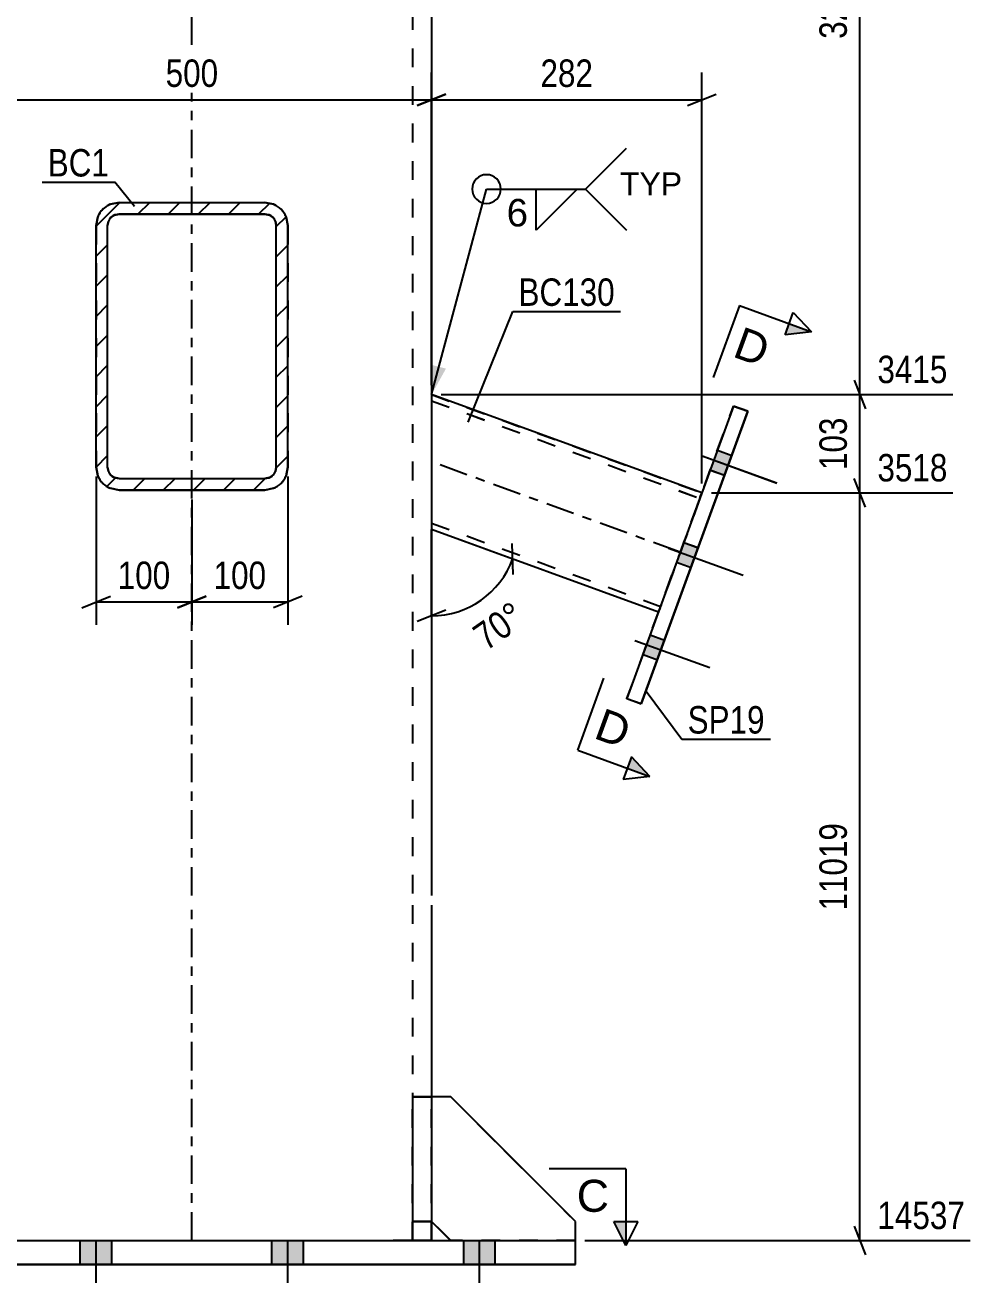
# Model space of a CAD drawing. Header units: millimetres. Extents: x -132 to 462, y -157 to 263.
# Drawn here: x 178.2 to 276.8, y -4.4 to 126.8 of the extents above; entities that cross this region are included whole.
import ezdxf

# ---------------------------------------------------------------- set-up
doc = ezdxf.new("R2010")
doc.units = ezdxf.units.MM
doc.linetypes.add('DXK_LINE_DOT2', pattern=[3.9198, 1.9599, -1.9599])
doc.linetypes.add('DXK_LINE_DOT3', pattern=[5.9187, 2.979, -0.9799, 0.9799, -0.9799])
doc.styles.add('Arial', font='ARIAL.TTF', dxfattribs={"height": 0.2})
doc.styles.add('Arial Narrow', font='ARIALN.TTF', dxfattribs={"height": 0.2})

# ---------------------------------------------------------------- blocks, each defined once
blk = doc.blocks.new('Part-339278202-2107 - 2097')
at = {"color": 7, "linetype": 'DXK_LINE_DOT2'}
for p, q in [((222.56, 14.99), (220.56, 14.99)), ((220.56, 14.99), (220.56, 1.99)), ((222.56, 14.99), (220.56, 14.99)), ((235.56, 1.99), (222.56, 14.99)), ((222.56, 14.99), (222.56, 14.99)), ((222.56, 14.99), (235.56, 1.99)), ((222.56, -0.01), (220.56, 1.99)), ((235.56, -0.01), (235.56, 1.99)), ((222.56, -0.01), (222.55, 0)), ((222.56, -0.01), (235.56, -0.01)), ((222.56, -0.01), (222.56, -0.01)), ((222.56, -0.01), (235.56, -0.01)), ((235.56, -0.01), (235.56, 0))]:
    blk.add_line(p, q, dxfattribs=at)
at = {"color": 2, "linetype": 'Continuous'}
blk.add_line((222.55, 0), (220.56, 1.99), dxfattribs=at)
blk = doc.blocks.new('Part-339278202-2103 - 2097')
at = {"color": 2, "linetype": 'Continuous'}
for p, q in [((155.56, -2.51), (155.56, 0)), ((155.56, 0), (235.56, 0)), ((235.56, -2.51), (235.56, 0)), ((155.56, -2.5), (155.56, -2.51)), ((235.56, -2.5), (155.56, -2.5)), ((155.56, -2.51), (235.56, -2.51)), ((235.56, -2.5), (235.56, -2.51))]:
    blk.add_line(p, q, dxfattribs=at)
at = {"color": 7, "linetype": 'DXK_LINE_DOT2'}
blk.add_line((155.56, -0.01), (235.56, -0.01), dxfattribs=at)
blk = doc.blocks.new('Part-339278202-2106 - 2097')
at = {"color": 7, "linetype": 'DXK_LINE_DOT2'}
for p, q in [((218.56, -0.01), (218.56, 14.99)), ((220.56, 14.99), (218.56, 14.99)), ((218.56, 14.99), (220.56, 14.99)), ((220.56, -0.01), (220.56, 14.99)), ((218.56, 1.99), (220.56, 1.99)), ((220.56, 1.99), (218.56, 1.99)), ((218.56, -0.01), (218.56, -0.01)), ((218.56, -0.01), (220.56, -0.01)), ((218.56, -0.01), (220.56, -0.01)), ((220.56, -0.01), (220.56, 0)), ((220.56, -0.01), (220.56, -0.01))]:
    blk.add_line(p, q, dxfattribs=at)
blk = doc.blocks.new('Part-339278202-2172 - 2097')
at = {"color": 7, "linetype": 'DXK_LINE_DOT3'}
for p, q in [((195.56, 36), (195.56, 128.32)), ((195.56, -0.01), (195.56, 35))]:
    blk.add_line(p, q, dxfattribs=at)
at = {"color": 7, "linetype": 'DXK_LINE_DOT2'}
for p, q in [((218.56, 128.32), (218.56, 36)), ((218.56, 35), (218.56, 0)), ((220.56, 15), (220.56, -0.01)), ((174.56, 0), (216.56, 0)), ((174.56, 0), (216.56, 0)), ((174.56, -0.01), (216.56, -0.01)), ((174.56, -0.01), (216.56, -0.01)), ((216.56, 0), (217.33, 0)), ((218.09, 0), (216.56, 0)), ((217.33, -0.01), (216.56, -0.01)), ((216.56, -0.01), (218.09, -0.01)), ((217.33, 0), (217.98, 0)), ((217.98, -0.01), (217.33, -0.01)), ((217.98, 0), (218.41, 0)), ((218.41, -0.01), (217.98, -0.01)), ((219.39, 0), (218.09, 0)), ((218.09, -0.01), (219.39, -0.01)), ((218.41, 0), (218.56, 0)), ((218.56, -0.01), (218.41, -0.01)), ((218.56, -0.01), (218.56, 0)), ((218.56, -0.01), (218.56, 0)), ((220.26, 0), (219.39, 0)), ((219.39, -0.01), (220.26, -0.01)), ((220.56, 0), (220.26, 0)), ((220.26, -0.01), (220.56, -0.01)), ((220.56, -0.01), (220.56, 0))]:
    blk.add_line(p, q, dxfattribs=at)
at = {"color": 2, "linetype": 'Continuous'}
for p, q in [((220.56, 128.32), (220.56, 36)), ((220.56, 35), (220.56, 15))]:
    blk.add_line(p, q, dxfattribs=at)
blk = doc.blocks.new('Part-339278202-2126 - 2097')
at = {"color": 2, "linetype": 'Continuous'}
for p, q in [((252.06, 87.09), (240.94, 56.55)), ((253.56, 86.54), (252.06, 87.09)), ((242.44, 56), (253.56, 86.54)), ((253.56, 86.54), (242.44, 56)), ((253.56, 86.54), (253.56, 86.54)), ((253.56, 86.54), (253.56, 86.54)), ((240.94, 56.55), (242.44, 56)), ((240.94, 56.55), (240.94, 56.54)), ((240.94, 56.54), (240.94, 56.55)), ((242.44, 56), (240.94, 56.54)), ((242.44, 56), (242.44, 56))]:
    blk.add_line(p, q, dxfattribs=at)
at = {"color": 7, "linetype": 'DXK_LINE_DOT2'}
for p, q in [((240.94, 56.55), (252.06, 87.08)), ((252.06, 87.09), (252.06, 87.08)), ((252.06, 87.08), (253.56, 86.54))]:
    blk.add_line(p, q, dxfattribs=at)
blk = doc.blocks.new('Part-339278202-2200 - 2097')
at = {"color": 7, "linetype": 'DXK_LINE_DOT2'}
for p, q in [((187.96, 108.31), (187.05, 108.13)), ((187.96, 108.31), (203.16, 108.31)), ((187.96, 108.31), (187.96, 108.31)), ((203.16, 108.31), (203.16, 108.31)), ((204.08, 108.13), (203.16, 108.31)), ((185.75, 106.83), (185.56, 105.91)), ((186.76, 105.91), (186.86, 106.37)), ((186.86, 106.37), (186.86, 106.37)), ((187.5, 107.02), (187.96, 107.11)), ((187.96, 107.11), (187.96, 107.11)), ((187.96, 107.11), (203.16, 107.11)), ((203.16, 107.11), (203.16, 107.11)), ((203.16, 107.11), (203.62, 107.02)), ((204.27, 106.37), (204.27, 106.37)), ((204.27, 106.37), (204.36, 105.91)), ((205.56, 105.91), (205.38, 106.83)), ((185.56, 105.91), (185.56, 80.71)), ((186.76, 105.91), (186.76, 105.91)), ((186.76, 80.71), (186.76, 105.91)), ((204.36, 105.91), (204.36, 105.91)), ((204.36, 80.71), (204.36, 105.91)), ((205.56, 105.91), (205.56, 80.71)), ((185.56, 80.71), (185.75, 79.79)), ((186.76, 80.71), (186.76, 80.71)), ((186.86, 80.25), (186.76, 80.71)), ((204.36, 80.71), (204.27, 80.25)), ((204.36, 80.71), (204.36, 80.71)), ((205.38, 79.79), (205.56, 80.71)), ((185.75, 79.79), (185.75, 79.79)), ((187.96, 79.51), (187.5, 79.6)), ((187.96, 79.51), (187.96, 79.51)), ((187.96, 79.51), (203.16, 79.51)), ((203.62, 79.6), (203.16, 79.51)), ((203.16, 79.51), (203.16, 79.51)), ((205.38, 79.79), (205.38, 79.79)), ((187.05, 78.5), (187.96, 78.31)), ((187.96, 78.31), (203.16, 78.31)), ((187.96, 78.31), (187.96, 78.31)), ((203.16, 78.31), (204.08, 78.5)), ((203.16, 78.31), (203.16, 78.31))]:
    blk.add_line(p, q, dxfattribs=at)
at = {"color": 7, "linetype": 'DXK_LINE_DOT3'}
blk.add_line((195.56, 93.31), (195.56, 93.31), dxfattribs=at)
at = {"color": 7, "linetype": 'DXK_LINE_DOT2'}
for centre, radius, start, end in [((187.96, 105.91), 2.4, 112.5, 157.5), ((203.16, 105.91), 2.4, 22.5, 67.5), ((187.96, 105.91), 1.2, 112.5, 157.5), ((203.16, 105.91), 1.2, 22.5, 67.5), ((187.96, 80.71), 1.2, 202.5, 247.5), ((203.16, 80.71), 1.2, 292.5, 337.5), ((187.96, 80.71), 2.4, 202.5, 247.5), ((203.16, 80.71), 2.4, 292.5, 337.5)]:
    blk.add_arc(centre, radius, start, end, dxfattribs=at)
blk = doc.blocks.new('Part-339278202-2136 - 2097')
at = {"color": 2, "linetype": 'Continuous'}
for p, q in [((248.76, 78.02), (220.56, 88.28)), ((220.56, 74.23), (244.24, 65.62)), ((220.56, 74.23), (244.24, 65.61))]:
    blk.add_line(p, q, dxfattribs=at)
at = {"color": 7, "linetype": 'DXK_LINE_DOT2'}
for p, q in [((220.56, 88.28), (220.56, 74.23)), ((220.56, 88.28), (248.76, 78.02)), ((220.56, 87.64), (248.55, 77.46)), ((220.56, 87.64), (248.55, 77.45)), ((248.55, 77.45), (244.46, 66.22)), ((248.63, 77.69), (248.5, 77.32)), ((248.53, 77.41), (248.55, 77.46)), ((248.55, 77.45), (248.53, 77.41)), ((248.55, 77.45), (248.63, 77.69)), ((248.55, 77.45), (248.55, 77.46)), ((248.72, 77.93), (248.63, 77.69)), ((248.63, 77.69), (248.72, 77.93)), ((248.76, 78.02), (248.72, 77.93)), ((248.72, 77.93), (248.76, 78.02)), ((248.76, 78.02), (248.76, 78.02)), ((248.5, 77.32), (244.49, 66.31)), ((248.49, 77.29), (244.51, 66.35)), ((248.42, 77.11), (244.51, 66.34)), ((248.49, 77.29), (248.42, 77.11)), ((248.49, 77.29), (248.53, 77.41)), ((248.53, 77.41), (248.49, 77.29)), ((220.56, 74.87), (244.45, 66.18)), ((220.56, 74.87), (244.45, 66.18)), ((244.27, 65.7), (244.24, 65.62)), ((244.24, 65.61), (244.27, 65.7)), ((244.36, 65.95), (244.27, 65.7)), ((244.27, 65.7), (244.36, 65.94)), ((244.49, 66.31), (244.36, 65.95)), ((244.36, 65.94), (244.46, 66.22)), ((244.46, 66.22), (244.45, 66.18)), ((244.45, 66.18), (244.46, 66.22)), ((244.45, 66.18), (244.45, 66.18)), ((244.46, 66.22), (244.51, 66.35)), ((244.51, 66.34), (244.46, 66.22)), ((244.24, 65.61), (244.24, 65.62)), ((244.24, 65.61), (244.24, 65.61))]:
    blk.add_line(p, q, dxfattribs=at)
at = {"color": 7, "linetype": 'DXK_LINE_DOT3'}
blk.add_line((246.5, 71.82), (220.56, 81.26), dxfattribs=at)
blk = doc.blocks.new('Bolt-339278202-2178 - 2097')
at = {"linetype": 'Continuous'}
for points in [[(250.38, 82.48), (249.63, 80.41), (251.13, 79.87), (251.88, 81.93)], [(250.38, 82.48), (249.63, 80.42), (251.13, 79.87), (251.88, 81.94)], [(250.38, 82.48), (249.63, 80.42), (251.13, 79.87), (251.88, 81.94)], [(246.87, 72.85), (246.12, 70.78), (247.63, 70.23), (248.38, 72.3)], [(246.87, 72.85), (246.12, 70.79), (247.63, 70.24), (248.38, 72.31)], [(243.37, 63.22), (242.62, 61.15), (244.12, 60.6), (244.87, 62.67)], [(243.37, 63.22), (242.62, 61.15), (244.12, 60.6), (244.87, 62.67)], [(243.37, 63.22), (242.62, 61.15), (244.12, 60.61), (244.87, 62.67)]]:
    blk.add_hatch(color=1, dxfattribs=at).paths.add_polyline_path(points)
at = {"color": 1, "linetype": 'Continuous'}
for p, q in [((248.78, 81.9), (256.58, 79.06)), ((248.78, 81.89), (256.58, 79.05)), ((248.78, 81.89), (256.58, 79.06)), ((250.38, 82.48), (251.88, 81.93)), ((250.38, 82.48), (251.88, 81.94)), ((250.38, 82.48), (251.88, 81.94)), ((249.63, 80.42), (251.13, 79.87)), ((249.63, 80.42), (251.13, 79.87)), ((249.63, 80.41), (251.13, 79.87)), ((245.28, 72.26), (253.08, 69.42)), ((245.28, 72.26), (253.08, 69.43)), ((246.87, 72.85), (248.38, 72.3)), ((246.87, 72.85), (248.38, 72.31)), ((246.12, 70.79), (247.63, 70.24)), ((246.12, 70.78), (247.63, 70.23)), ((243.37, 63.22), (244.87, 62.67)), ((243.37, 63.22), (244.87, 62.67)), ((243.37, 63.22), (244.87, 62.67)), ((241.77, 62.63), (249.57, 59.79)), ((241.77, 62.63), (249.57, 59.79)), ((241.77, 62.63), (249.57, 59.79)), ((242.62, 61.15), (244.12, 60.6)), ((242.62, 61.15), (244.12, 60.6)), ((242.62, 61.15), (244.12, 60.61))]:
    blk.add_line(p, q, dxfattribs=at)
blk = doc.blocks.new('Bolt-339278202-2179 - 2097')
at = {"linetype": 'Continuous'}
for points in [[(163.91, -2.5), (167.21, -2.5), (167.21, 0), (163.91, 0)], [(163.91, -2.51), (167.21, -2.51), (167.21, -0.01), (163.91, -0.01)], [(163.91, -2.51), (167.21, -2.51), (167.21, -0.01), (163.91, -0.01)], [(163.91, -2.51), (167.21, -2.51), (167.21, -0.01), (163.91, -0.01)], [(183.91, -2.5), (187.21, -2.5), (187.21, 0), (183.91, 0)], [(183.91, -2.51), (187.21, -2.51), (187.21, -0.01), (183.91, -0.01)], [(203.91, -2.5), (207.21, -2.5), (207.21, 0), (203.91, 0)], [(203.91, -2.51), (207.21, -2.51), (207.21, -0.01), (203.91, -0.01)], [(223.91, -2.5), (227.21, -2.5), (227.21, 0), (223.91, 0)], [(223.91, -2.51), (227.21, -2.51), (227.21, -0.01), (223.91, -0.01)], [(223.91, -2.51), (227.21, -2.51), (227.21, -0.01), (223.91, -0.01)], [(223.91, -2.51), (227.21, -2.51), (227.21, -0.01), (223.91, -0.01)]]:
    blk.add_hatch(color=1, dxfattribs=at).paths.add_polyline_path(points)
at = {"color": 1, "linetype": 'Continuous'}
for p, q in [((163.91, -2.5), (163.91, 0)), ((163.91, -2.51), (163.91, -0.01)), ((163.91, -2.51), (163.91, -0.01)), ((163.91, -2.51), (163.91, -0.01)), ((165.56, -4.4), (165.56, 0)), ((165.56, -4.41), (165.56, -0.01)), ((165.56, -4.41), (165.56, -0.01)), ((165.56, -4.41), (165.56, -0.01)), ((167.21, -2.5), (167.21, 0)), ((167.21, -2.51), (167.21, -0.01)), ((167.21, -2.51), (167.21, -0.01)), ((167.21, -2.51), (167.21, -0.01)), ((183.91, -2.5), (183.91, 0)), ((183.91, -2.51), (183.91, -0.01)), ((185.56, -4.4), (185.56, 0)), ((185.56, -4.41), (185.56, -0.01)), ((187.21, -2.5), (187.21, 0)), ((187.21, -2.51), (187.21, -0.01)), ((203.91, -2.5), (203.91, 0)), ((203.91, -2.51), (203.91, -0.01)), ((205.56, -4.4), (205.56, 0)), ((205.56, -4.41), (205.56, -0.01)), ((207.21, -2.5), (207.21, 0)), ((207.21, -2.51), (207.21, -0.01)), ((223.91, -2.5), (223.91, 0)), ((223.91, -2.51), (223.91, -0.01)), ((223.91, -2.51), (223.91, -0.01)), ((223.91, -2.51), (223.91, -0.01)), ((225.56, -4.4), (225.56, 0)), ((225.56, -4.41), (225.56, -0.01)), ((225.56, -4.41), (225.56, -0.01)), ((225.56, -4.41), (225.56, -0.01)), ((227.21, -2.5), (227.21, 0)), ((227.21, -2.51), (227.21, -0.01)), ((227.21, -2.51), (227.21, -0.01)), ((227.21, -2.51), (227.21, -0.01))]:
    blk.add_line(p, q, dxfattribs=at)
blk = doc.blocks.new('Part-339278202-2202 - 2097')
at = {"color": 2, "linetype": 'Continuous'}
for p, q in [((218.56, 15), (218.56, 15)), ((220.56, 15), (218.56, 15)), ((218.56, 15), (218.56, 0)), ((220.56, 15), (220.56, 15)), ((220.56, 15), (220.56, 0)), ((220.56, 2), (218.56, 2)), ((218.56, 0), (220.56, 0))]:
    blk.add_line(p, q, dxfattribs=at)
at = {"color": 7, "linetype": 'DXK_LINE_DOT2'}
for p, q in [((218.56, 15), (220.56, 15)), ((218.56, 2), (220.56, 2)), ((218.56, 2), (218.56, 0)), ((220.56, 2), (220.56, 0)), ((218.56, 0), (218.56, 0)), ((220.56, 0), (220.56, 0)), ((220.56, 0), (218.56, 0))]:
    blk.add_line(p, q, dxfattribs=at)
blk = doc.blocks.new('Part-339278202-2203 - 2097')
at = {"color": 2, "linetype": 'Continuous'}
for p, q in [((222.56, 15), (220.56, 15)), ((235.56, 2), (222.56, 15)), ((222.56, 15), (222.56, 15)), ((222.56, 0), (220.56, 2)), ((235.56, 0), (235.56, 2))]:
    blk.add_line(p, q, dxfattribs=at)
at = {"color": 7, "linetype": 'DXK_LINE_DOT2'}
for p, q in [((220.56, 15), (220.56, 2)), ((222.56, 15), (220.56, 15)), ((222.56, 15), (235.56, 2)), ((222.56, 0), (220.56, 2)), ((222.56, 0), (222.56, 0)), ((222.56, 0), (235.56, 0)), ((222.56, 0), (222.56, 0)), ((235.56, 0), (222.56, 0)), ((235.56, 0), (235.56, 0)), ((235.56, 0), (235.56, 0)), ((235.56, 0), (235.56, 0))]:
    blk.add_line(p, q, dxfattribs=at)
blk = doc.blocks.new('Part-339278202-2218 - 2097')
at = {"linetype": 'Continuous'}
h = blk.add_hatch(dxfattribs=at)
h.set_pattern_fill('', scale=0.7, style=0, pattern_type=0)
h.set_pattern_definition([(45, (185.564, 80.7251), (-1.57154, 1.57154), [])])
h.paths.add_polyline_path([(185.56, 105.93), (185.56, 80.73), (185.75, 79.81), (186.27, 79.03), (187.05, 78.51), (187.96, 78.33), (203.16, 78.33), (204.08, 78.51), (204.86, 79.03), (205.38, 79.81), (205.56, 80.73), (205.56, 105.93), (205.38, 106.84), (204.86, 107.62), (204.08, 108.14), (203.16, 108.33), (187.96, 108.33), (187.05, 108.14), (186.27, 107.62), (185.75, 106.84)])
h.paths.add_polyline_path([(187.12, 106.77), (187.5, 107.03), (187.96, 107.13), (203.16, 107.13), (203.62, 107.03), (204.01, 106.77), (204.27, 106.38), (204.36, 105.93), (204.36, 80.73), (204.27, 80.27), (204.01, 79.88), (203.62, 79.62), (203.16, 79.53), (187.96, 79.53), (187.5, 79.62), (187.12, 79.88), (186.86, 80.27), (186.76, 80.73), (186.76, 105.93), (186.86, 106.38)])
at = {"color": 2, "linetype": 'Continuous'}
for p, q in [((187.96, 108.33), (187.05, 108.14)), ((187.96, 108.33), (203.16, 108.33)), ((204.08, 108.14), (203.16, 108.33)), ((185.75, 106.84), (185.56, 105.93)), ((186.76, 105.93), (186.86, 106.38)), ((187.5, 107.03), (187.96, 107.13)), ((187.96, 107.12), (187.5, 107.03)), ((187.96, 107.12), (187.96, 107.13)), ((187.96, 107.13), (203.16, 107.13)), ((187.96, 107.12), (203.16, 107.12)), ((203.16, 107.12), (203.16, 107.13)), ((203.16, 107.13), (203.62, 107.03)), ((203.62, 107.03), (203.16, 107.12)), ((204.27, 106.38), (204.36, 105.93)), ((205.56, 105.93), (205.38, 106.84)), ((185.56, 80.73), (185.56, 105.93)), ((186.76, 80.73), (186.76, 105.93)), ((204.36, 80.73), (204.36, 105.93)), ((205.56, 80.73), (205.56, 105.93)), ((185.56, 80.73), (185.75, 79.81)), ((186.86, 80.27), (186.76, 80.73)), ((204.36, 80.73), (204.27, 80.27)), ((205.38, 79.81), (205.56, 80.73)), ((187.96, 79.53), (187.5, 79.62)), ((187.96, 79.53), (203.16, 79.53)), ((203.62, 79.62), (203.16, 79.53)), ((187.05, 78.51), (187.96, 78.33)), ((187.96, 78.32), (187.05, 78.5)), ((187.96, 78.32), (187.96, 78.33)), ((187.96, 78.33), (203.16, 78.33)), ((187.96, 78.32), (203.16, 78.32)), ((203.16, 78.33), (204.08, 78.51)), ((204.08, 78.5), (203.16, 78.32)), ((203.16, 78.32), (203.16, 78.33))]:
    blk.add_line(p, q, dxfattribs=at)
at = {"color": 7, "linetype": 'DXK_LINE_DOT2'}
for p, q in [((187.05, 108.14), (187.96, 108.32)), ((187.96, 108.32), (187.96, 108.33)), ((187.96, 108.32), (203.16, 108.32)), ((203.16, 108.32), (203.16, 108.33)), ((203.16, 108.32), (204.08, 108.14)), ((185.56, 105.92), (185.75, 106.84)), ((186.86, 106.38), (186.76, 105.92)), ((186.86, 106.38), (186.86, 106.38)), ((204.27, 106.38), (204.27, 106.38)), ((204.36, 105.92), (204.27, 106.38)), ((205.38, 106.84), (205.56, 105.92)), ((185.56, 105.93), (185.56, 80.72)), ((186.76, 105.92), (186.76, 105.93)), ((186.76, 80.72), (186.76, 105.92)), ((204.36, 105.92), (204.36, 105.93)), ((204.36, 80.72), (204.36, 105.92)), ((205.56, 105.93), (205.56, 80.72)), ((185.75, 79.8), (185.56, 80.72)), ((186.76, 80.72), (186.76, 80.73)), ((186.76, 80.72), (186.86, 80.26)), ((204.27, 80.26), (204.36, 80.72)), ((204.36, 80.72), (204.36, 80.73)), ((205.56, 80.72), (205.38, 79.8)), ((205.56, 80.72), (205.56, 80.73)), ((185.75, 79.8), (185.75, 79.81)), ((187.5, 79.61), (187.96, 79.52)), ((187.96, 79.52), (187.96, 79.53)), ((187.96, 79.52), (203.16, 79.52)), ((203.16, 79.52), (203.62, 79.61)), ((203.16, 79.52), (203.16, 79.53)), ((205.38, 79.8), (205.38, 79.81))]:
    blk.add_line(p, q, dxfattribs=at)
at = {"color": 7, "linetype": 'DXK_LINE_DOT3'}
blk.add_line((195.56, 93.32), (195.56, 93.33), dxfattribs=at)
at = {"color": 7, "linetype": 'DXK_LINE_DOT2'}
for centre, radius, start, end in [((187.96, 105.92), 2.4, 112.5, 157.5), ((203.16, 105.92), 2.4, 22.5, 67.5), ((187.96, 80.72), 1.2, 202.5, 247.5), ((203.16, 80.72), 1.2, 292.5, 337.5)]:
    blk.add_arc(centre, radius, start, end, dxfattribs=at)
at = {"color": 2, "linetype": 'Continuous'}
for centre, radius, start, end in [((187.96, 105.93), 2.4, 112.5, 157.5), ((203.16, 105.93), 2.4, 22.5, 67.5), ((187.96, 105.92), 1.2, 112.5, 157.5), ((187.96, 105.93), 1.2, 112.5, 157.5), ((203.16, 105.92), 1.2, 22.5, 67.5), ((203.16, 105.93), 1.2, 22.5, 67.5), ((187.96, 80.73), 1.2, 202.5, 247.5), ((203.16, 80.73), 1.2, 292.5, 337.5), ((187.96, 80.73), 2.4, 202.5, 247.5), ((187.96, 80.72), 2.4, 202.5, 247.5), ((203.16, 80.73), 2.4, 292.5, 337.5), ((203.16, 80.72), 2.4, 292.5, 337.5)]:
    blk.add_arc(centre, radius, start, end, dxfattribs=at)
blk = doc.blocks.new('StraightDimension-339278202-2349 - 2097')
at = {"color": 7, "linetype": 'Continuous'}
for p, q in [((170.56, 89.28), (170.56, 121.89)), ((220.56, 89.28), (220.56, 121.89)), ((172.06, 119.64), (169.06, 118.44)), ((219.06, 118.44), (222.06, 119.64)), ((170.56, 119.04), (220.56, 119.04))]:
    blk.add_line(p, q, dxfattribs=at)
at = {"color": 0}
blk.add_wipeout([(198.91, 119.79), (198.91, 123.99), (192.22, 123.99), (192.22, 119.79)], dxfattribs=at)
at = {"color": 3, "style": 'Arial Narrow'}
blk.add_text('500', height=2.863, dxfattribs=at).set_placement((192.82, 120.39))
blk = doc.blocks.new('StraightDimension-339278202-2359 - 2097')
at = {"color": 7, "linetype": 'Continuous'}
for p, q in [((220.56, 89.28), (220.56, 121.89)), ((248.76, 79.02), (248.76, 121.89)), ((222.06, 119.64), (219.06, 118.44)), ((247.26, 118.44), (250.26, 119.64)), ((220.56, 119.04), (248.76, 119.04))]:
    blk.add_line(p, q, dxfattribs=at)
at = {"color": 0}
blk.add_wipeout([(238, 119.79), (238, 123.99), (231.32, 123.99), (231.32, 119.79)], dxfattribs=at)
at = {"color": 3, "style": 'Arial Narrow'}
blk.add_text('282', height=2.863, dxfattribs=at).set_placement((231.92, 120.39))
blk = doc.blocks.new('AngleDimension-339278202-2410 - 2097')
at = {"color": 7, "linetype": 'Continuous'}
for p, q in [((229.02, 71.12), (220.56, 74.2)), ((220.56, 65.2), (220.56, 74.2)), ((220.56, 73.23), (220.56, 65.2)), ((229.07, 69.5), (228.97, 72.73)), ((222.06, 65.8), (219.06, 64.6))]:
    blk.add_line(p, q, dxfattribs=at)
blk.add_arc((220.56, 74.2), 9, 270, 340, dxfattribs=at)
at = {"color": 0}
blk.add_wipeout([(231.4, 64.35), (228.99, 67.79), (223.7, 64.08), (226.11, 60.64)], dxfattribs=at)
at = {"color": 3, "style": 'Arial Narrow'}
blk.add_text('70°', height=2.863, rotation=35.002, dxfattribs=at).set_placement((226.26, 61.48))
blk = doc.blocks.new('StraightDimension-339278202-2432 - 2097')
at = {"color": 7, "linetype": 'Continuous'}
for p, q in [((265.83, 168.34), (264.63, 171.34)), ((249.76, 169.84), (273.1, 169.84)), ((265.23, 88.28), (265.23, 169.84)), ((264.63, 89.78), (265.83, 86.78)), ((221.56, 88.28), (274.93, 88.28))]:
    blk.add_line(p, q, dxfattribs=at)
at = {"color": 0}
blk.add_wipeout([(264.48, 133.32), (260.28, 133.32), (260.28, 124.81), (264.48, 124.81)], dxfattribs=at)
at = {"color": 3, "style": 'Arial Narrow'}
blk.add_text('3229', height=2.863, rotation=90.0002, dxfattribs=at).set_placement((263.88, 125.41))
at = {"color": 0, "linetype": 'Continuous'}
blk.add_wipeout([(273.16, 170.44), (273.16, 174.64), (266.47, 174.64), (266.47, 170.44)], dxfattribs=at)
at = {"color": 3, "linetype": 'Continuous', "style": 'Arial Narrow'}
blk.add_text('187', height=2.863, dxfattribs=at).set_placement((267.07, 171.04))
blk = doc.blocks.new('StraightDimension-339278202-2440 - 2097')
at = {"color": 7, "linetype": 'Continuous'}
for p, q in [((264.63, 89.78), (265.83, 86.78)), ((221.56, 88.28), (274.93, 88.28)), ((265.23, 78.02), (265.23, 88.28)), ((265.83, 76.52), (264.63, 79.52)), ((249.76, 78.02), (274.93, 78.02))]:
    blk.add_line(p, q, dxfattribs=at)
at = {"color": 0, "linetype": 'Continuous'}
blk.add_wipeout([(274.99, 88.88), (274.99, 93.08), (266.47, 93.08), (266.47, 88.88)], dxfattribs=at)
at = {"color": 0}
blk.add_wipeout([(264.48, 86.49), (260.28, 86.49), (260.28, 79.81), (264.48, 79.81)], dxfattribs=at)
at = {"color": 3, "linetype": 'Continuous', "style": 'Arial Narrow'}
blk.add_text('3415', height=2.863, dxfattribs=at).set_placement((267.07, 89.48))
at = {"color": 3, "style": 'Arial Narrow'}
blk.add_text('103', height=2.863, rotation=90.0002, dxfattribs=at).set_placement((263.88, 80.41))
blk = doc.blocks.new('StraightDimension-339278202-2448 - 2097')
at = {"color": 7, "linetype": 'Continuous'}
for p, q in [((265.83, 76.52), (264.63, 79.52)), ((249.76, 78.02), (274.93, 78.02)), ((265.23, 0), (265.23, 78.02)), ((264.63, 1.5), (265.83, -1.5)), ((236.56, 0), (276.76, 0))]:
    blk.add_line(p, q, dxfattribs=at)
at = {"color": 0}
blk.add_wipeout([(264.48, 44.18), (260.28, 44.18), (260.28, 33.84), (264.48, 33.84)], dxfattribs=at)
at = {"color": 3, "style": 'Arial Narrow'}
blk.add_text('11019', height=2.863, rotation=90.0002, dxfattribs=at).set_placement((263.88, 34.44))
at = {"color": 0, "linetype": 'Continuous'}
for points in [[(274.99, 78.62), (274.99, 82.82), (266.47, 82.82), (266.47, 78.62)], [(276.81, 0.6), (276.81, 4.8), (266.47, 4.8), (266.47, 0.6)]]:
    blk.add_wipeout(points, dxfattribs=at)
at = {"color": 3, "linetype": 'Continuous', "style": 'Arial Narrow'}
for s, p in [('3518', (267.07, 79.22)), ('14537', (267.07, 1.2))]:
    blk.add_text(s, height=2.863, dxfattribs=at).set_placement(p)
blk = doc.blocks.new('StraightDimension-339278202-2474 - 2097')
at = {"color": 7, "linetype": 'Continuous'}
for p, q in [((185.56, 79.73), (185.56, 64.24)), ((195.56, 77.33), (195.56, 64.24)), ((184.06, 66.04), (187.06, 67.24)), ((197.06, 67.24), (194.06, 66.04)), ((185.56, 66.64), (195.56, 66.64))]:
    blk.add_line(p, q, dxfattribs=at)
at = {"color": 0}
blk.add_wipeout([(193.91, 67.39), (193.91, 71.59), (187.22, 71.59), (187.22, 67.39)], dxfattribs=at)
at = {"color": 3, "style": 'Arial Narrow'}
blk.add_text('100', height=2.863, dxfattribs=at).set_placement((187.82, 67.99))
blk = doc.blocks.new('StraightDimension-339278202-2488 - 2097')
at = {"color": 7, "linetype": 'Continuous'}
for p, q in [((205.56, 79.73), (205.56, 64.24)), ((195.56, 77.33), (195.56, 64.24)), ((194.06, 66.04), (197.06, 67.24)), ((207.06, 67.24), (204.06, 66.04)), ((195.56, 66.64), (205.56, 66.64))]:
    blk.add_line(p, q, dxfattribs=at)
at = {"color": 0}
blk.add_wipeout([(203.91, 67.39), (203.91, 71.59), (197.22, 71.59), (197.22, 67.39)], dxfattribs=at)
at = {"color": 3, "style": 'Arial Narrow'}
blk.add_text('100', height=2.863, dxfattribs=at).set_placement((197.82, 67.99))
blk = doc.blocks.new('SectionMark-339278202-2546 - 2097')
at = {"linetype": 'Continuous'}
for points in [[(257.43, 94.51), (257.85, 95.68), (260.2, 94.83)], [(240.97, 49.29), (241.4, 50.47), (243.32, 48.44)]]:
    blk.add_hatch(color=6, dxfattribs=at).paths.add_polyline_path(points)
at = {"color": 6, "linetype": 'Continuous'}
for p, q in [((257.43, 94.51), (258.28, 96.86)), ((258.28, 96.86), (260.2, 94.83)), ((260.2, 94.83), (257.43, 94.51)), ((241.4, 50.47), (240.54, 48.12)), ((243.32, 48.44), (241.4, 50.47)), ((243.32, 48.44), (240.54, 48.12))]:
    blk.add_line(p, q, dxfattribs=at)
at = {"color": 0, "linetype": 'Continuous'}
for points in [[(255, 91.14), (256.19, 94.43), (253.03, 95.58), (251.83, 92.29)], [(240.51, 51.32), (241.7, 54.61), (238.54, 55.76), (237.34, 52.48)]]:
    blk.add_wipeout(points, dxfattribs=at)
at = {"color": 6, "linetype": 'Continuous'}
for p, q in [((252.69, 97.57), (249.95, 90.05)), ((252.69, 97.57), (260.2, 94.83)), ((235.8, 51.17), (238.54, 58.69)), ((235.8, 51.17), (243.32, 48.44))]:
    blk.add_line(p, q, dxfattribs=at)
at = {"color": 3, "linetype": 'Continuous', "style": 'Arial'}
for p in [(251.83, 92.29), (237.34, 52.48)]:
    blk.add_text('D', height=3.34, rotation=-20.002, dxfattribs=at).set_placement(p)
blk = doc.blocks.new('Mark-339278202-2122 - 2097')
at = {"color": 0}
blk.add_wipeout([(255.31, 52.91), (255.31, 55.91), (247.27, 55.91), (247.27, 52.91)], dxfattribs=at)
blk.add_wipeout([(255.31, 52.91), (255.31, 55.91), (247.27, 55.91), (247.27, 52.91)], dxfattribs=at)
at = {"color": 30, "linetype": 'Continuous'}
for p, q in [((242.93, 57.33), (246.67, 52.31)), ((246.67, 52.31), (255.91, 52.31))]:
    blk.add_line(p, q, dxfattribs=at)
at = {"color": 3, "style": 'Arial Narrow'}
blk.add_text('SP19', height=2.863, dxfattribs=at).set_placement((247.27, 52.91))
blk = doc.blocks.new('Mark-339278202-2132 - 2097')
at = {"color": 0}
blk.add_wipeout([(239.68, 97.54), (239.68, 100.54), (229.63, 100.54), (229.63, 97.54)], dxfattribs=at)
blk.add_wipeout([(239.68, 97.54), (239.68, 100.54), (229.63, 100.54), (229.63, 97.54)], dxfattribs=at)
at = {"color": 30, "linetype": 'Continuous'}
for p, q in [((224.37, 85.39), (229.03, 96.94)), ((229.03, 96.94), (240.28, 96.94))]:
    blk.add_line(p, q, dxfattribs=at)
at = {"color": 3, "style": 'Arial Narrow'}
blk.add_text('BC130', height=2.863, dxfattribs=at).set_placement((229.63, 97.54))
blk = doc.blocks.new('Mark-339278202-2214 - 2097')
at = {"color": 0}
blk.add_wipeout([(186.91, 111.04), (186.91, 114.04), (180.52, 114.04), (180.52, 111.04)], dxfattribs=at)
blk.add_wipeout([(186.91, 111.04), (186.91, 114.04), (180.52, 114.04), (180.52, 111.04)], dxfattribs=at)
at = {"color": 30, "linetype": 'Continuous'}
for p in [(179.92, 110.44), (189.58, 107.9)]:
    blk.add_line(p, (187.51, 110.44), dxfattribs=at)
at = {"color": 3, "style": 'Arial Narrow'}
blk.add_text('BC1', height=2.863, dxfattribs=at).set_placement((180.52, 111.04))
blk = doc.blocks.new('WeldMark-339278202-2592 - 2097')
at = {"linetype": 'Continuous'}
blk.add_hatch(color=30, dxfattribs=at).paths.add_polyline_path([(222.06, 90.99), (220.56, 88.28), (220.61, 91.37)])
at = {"color": 3, "linetype": 'Continuous'}
for p, q in [((236.61, 109.73), (240.9, 114.01)), ((231.47, 109.73), (235.75, 109.73)), ((235.75, 109.73), (231.47, 105.44)), ((231.47, 105.44), (231.47, 109.73)), ((236.61, 109.73), (240.9, 105.44))]:
    blk.add_line(p, q, dxfattribs=at)
at = {"color": 30, "linetype": 'Continuous'}
for p, q in [((220.56, 88.28), (226.29, 109.73)), ((226.29, 109.73), (236.61, 109.73))]:
    blk.add_line(p, q, dxfattribs=at)
at = {"color": 3, "linetype": 'Continuous'}
blk.add_arc((226.29, 109.73), 1.5, 90, 270, dxfattribs=at)
at = {"color": 0}
blk.add_wipeout([(230.81, 105.63), (230.81, 109.03), (228.19, 109.03), (228.19, 105.63)], dxfattribs=at)
at = {"color": 3, "linetype": 'Continuous'}
blk.add_arc((226.29, 109.73), 1.5, 270, 90, dxfattribs=at)
at = {"color": 3, "style": 'Arial'}
blk.add_text('6', height=2.87, dxfattribs=at).set_placement((228.39, 105.83))
at = {"color": 0, "linetype": 'Continuous'}
blk.add_wipeout([(246.69, 109.08), (246.69, 111.58), (240.21, 111.58), (240.21, 109.08)], dxfattribs=at)
blk.add_wipeout([(246.69, 109.08), (246.69, 111.58), (240.21, 111.58), (240.21, 109.08)], dxfattribs=at)
at = {"color": 3, "linetype": 'Continuous', "style": 'Arial'}
blk.add_text('TYP', height=2.388, dxfattribs=at).set_placement((240.21, 109.08))
blk = doc.blocks.new('SectionMark-339278202-2574 - 2097')
at = {"linetype": 'Continuous'}
for points in [[(146.17, 2), (147.42, 2), (146.17, -0.5)], [(239.57, 2), (240.82, 2), (240.82, -0.5)]]:
    blk.add_hatch(color=6, dxfattribs=at).paths.add_polyline_path(points)
at = {"color": 6, "linetype": 'Continuous'}
for p, q in [((146.17, 7.5), (154.17, 7.5)), ((146.17, 7.5), (146.17, -0.5)), ((240.82, 7.5), (232.82, 7.5)), ((240.82, 7.5), (240.82, -0.5)), ((146.17, -0.5), (144.92, 2)), ((147.42, 2), (144.92, 2)), ((146.17, -0.5), (147.42, 2)), ((239.57, 2), (242.07, 2)), ((240.82, -0.5), (239.57, 2)), ((242.07, 2), (240.82, -0.5))]:
    blk.add_line(p, q, dxfattribs=at)
at = {"color": 0, "linetype": 'Continuous'}
for points in [[(151.29, 3), (151.29, 6.5), (147.92, 6.5), (147.92, 3)], [(239.07, 3), (239.07, 6.5), (235.7, 6.5), (235.7, 3)]]:
    blk.add_wipeout(points, dxfattribs=at)
at = {"color": 3, "linetype": 'Continuous', "style": 'Arial'}
for p in [(147.92, 3), (235.7, 3)]:
    blk.add_text('C', height=3.34, dxfattribs=at).set_placement(p)

msp = doc.modelspace()

# ---------------------------------------------------------------- block references
for name in ['Part-339278202-2172 - 2097', 'Part-339278202-2218 - 2097', 'Part-339278202-2200 - 2097', 'Part-339278202-2136 - 2097', 'Part-339278202-2126 - 2097', 'Bolt-339278202-2178 - 2097', 'Part-339278202-2202 - 2097', 'Part-339278202-2106 - 2097', 'Part-339278202-2203 - 2097', 'Part-339278202-2107 - 2097', 'Part-339278202-2103 - 2097', 'Bolt-339278202-2179 - 2097']:
    msp.add_blockref(name, (0, 0))

# ---------------------------------------------------------------- next in the draw order: block references
for name in ['StraightDimension-339278202-2349 - 2097', 'StraightDimension-339278202-2474 - 2097', 'AngleDimension-339278202-2410 - 2097']:
    msp.add_blockref(name, (0, 0))

# ---------------------------------------------------------------- next in the draw order: block references
for name in ['StraightDimension-339278202-2359 - 2097', 'Mark-339278202-2214 - 2097', 'StraightDimension-339278202-2488 - 2097']:
    msp.add_blockref(name, (0, 0))

# ---------------------------------------------------------------- next in the draw order: block references
msp.add_blockref('StraightDimension-339278202-2432 - 2097', (0, 0))

# ---------------------------------------------------------------- next in the draw order: block references
msp.add_blockref('StraightDimension-339278202-2440 - 2097', (0, 0))

# ---------------------------------------------------------------- next in the draw order: block references
msp.add_blockref('StraightDimension-339278202-2448 - 2097', (0, 0))

# ---------------------------------------------------------------- next in the draw order: block references
for name in ['SectionMark-339278202-2546 - 2097', 'SectionMark-339278202-2574 - 2097']:
    msp.add_blockref(name, (0, 0))

# ---------------------------------------------------------------- next in the draw order: block references
for name in ['Mark-339278202-2132 - 2097', 'Mark-339278202-2122 - 2097']:
    msp.add_blockref(name, (0, 0))

# ---------------------------------------------------------------- next in the draw order: block references
msp.add_blockref('WeldMark-339278202-2592 - 2097', (0, 0))

doc.saveas('drawing.dxf')
